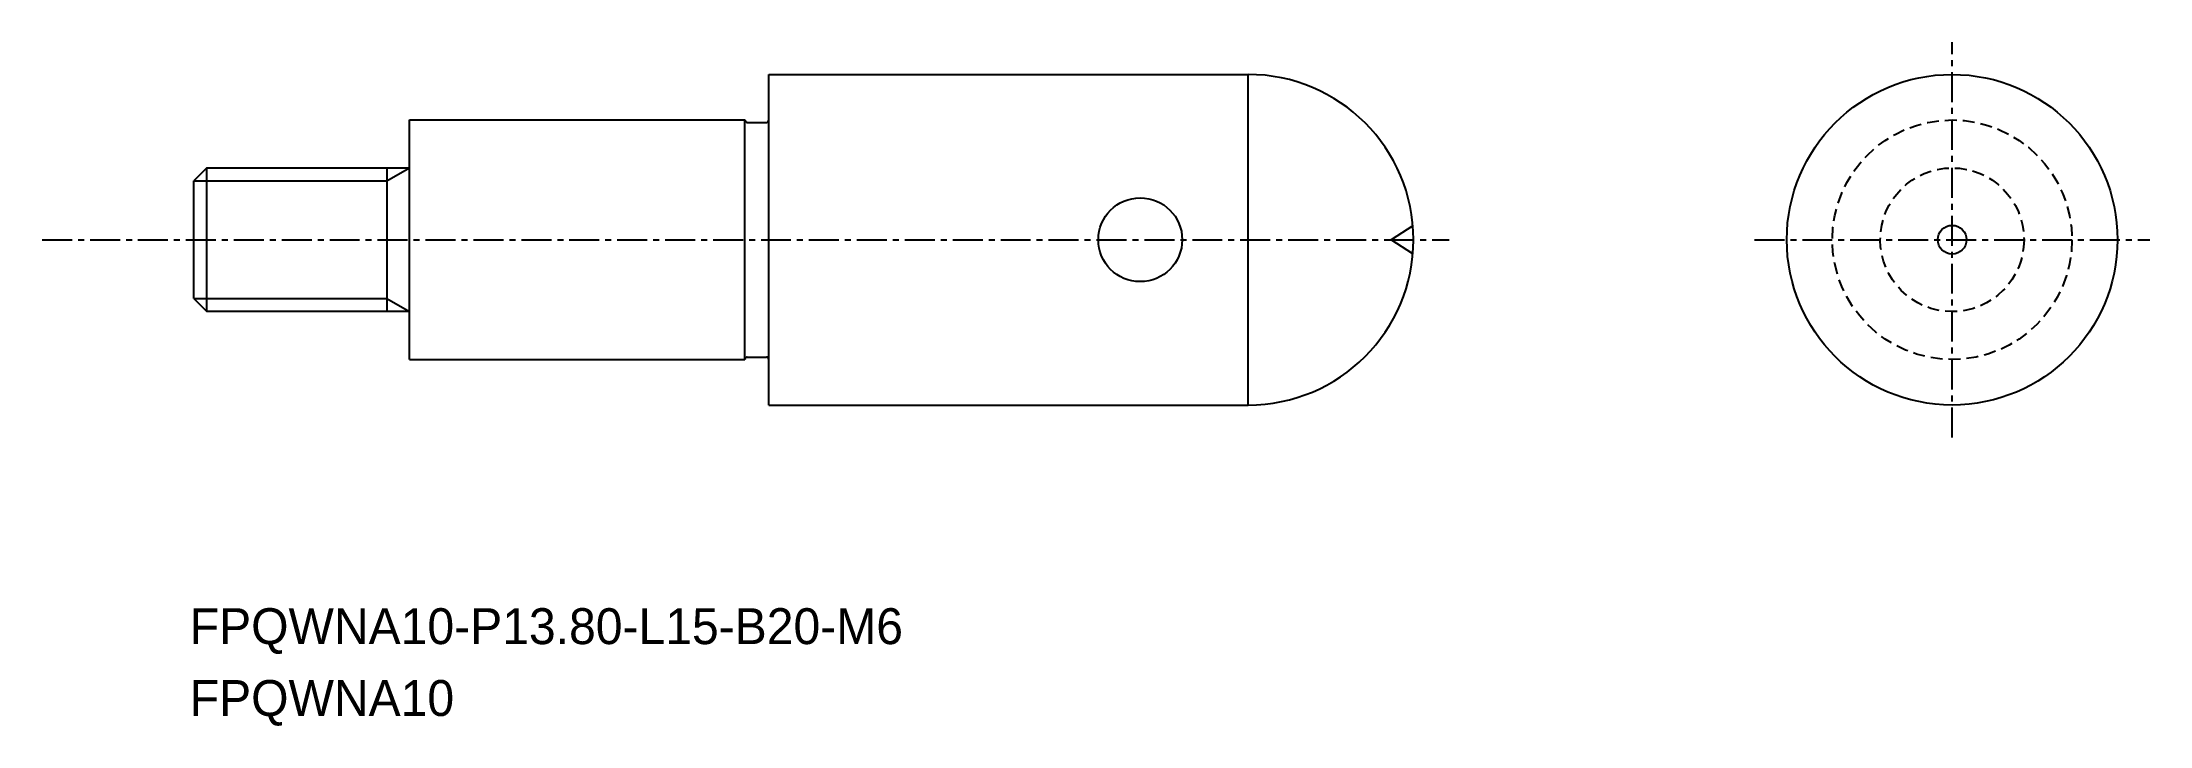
# Model space of a CAD drawing. Extents: x -1880.7 to -1792.7, y -554.5 to -525.9.
import ezdxf

# ---------------------------------------------------------------- set-up
doc = ezdxf.new("R2010")
doc.units = 0
doc.linetypes.add('CENTER', pattern=[2, 1.25, -0.25, 0.25, -0.25])
doc.linetypes.add('DASHED', pattern=[0.75, 0.5, -0.25])
doc.layers.get('0').update_dxf_attribs({"linetype": 'CONTINUOUS'})
doc.layers.add('CENTER', color=1, linetype='CENTER')

msp = doc.modelspace()

# ---------------------------------------------------------------- linework, layer by layer
for p, q in [((-1850.357, -529.178), (-1850.357, -527.278)), ((-1850.357, -527.278), (-1830.357, -527.278)), ((-1830.357, -541.078), (-1830.357, -527.278)), ((-1865.357, -539.178), (-1865.357, -529.178)), ((-1865.357, -529.178), (-1851.357, -529.178)), ((-1851.357, -539.178), (-1851.357, -529.178)), ((-1851.257, -529.278), (-1850.457, -529.278)), ((-1850.357, -539.178), (-1850.357, -529.178)), ((-1851.257, -539.078), (-1850.457, -539.078)), ((-1865.357, -539.178), (-1851.357, -539.178)), ((-1850.357, -541.078), (-1850.357, -539.178)), ((-1850.357, -541.078), (-1830.357, -541.078))]:
    msp.add_line(p, q)
at = {"color": 7, "linetype": 'CONTINUOUS'}
for p, q in [((-1873.815, -531.178), (-1874.357, -531.72)), ((-1873.815, -531.178), (-1865.357, -531.178)), ((-1873.815, -537.178), (-1873.815, -531.178)), ((-1866.295, -531.178), (-1866.295, -537.178)), ((-1874.357, -536.637), (-1874.357, -531.72)), ((-1874.357, -536.637), (-1873.815, -537.178)), ((-1865.357, -537.178), (-1873.815, -537.178))]:
    msp.add_line(p, q, dxfattribs=at)
at = {"color": 3, "linetype": 'CONTINUOUS'}
for p, q in [((-1866.295, -531.72), (-1865.357, -531.178)), ((-1874.357, -531.72), (-1866.295, -531.72)), ((-1874.357, -536.637), (-1866.295, -536.637)), ((-1866.295, -536.637), (-1865.357, -537.178))]:
    msp.add_line(p, q, dxfattribs=at)
at = {"color": 3}
for p in [(-1823.479, -533.594), (-1823.479, -534.763)]:
    msp.add_line(p, (-1824.381, -534.178), dxfattribs=at)
for centre, radius in [((-1800.977, -534.178), 6.9), ((-1834.857, -534.178), 1.75), ((-1800.977, -534.178), 0.6)]:
    msp.add_circle(centre, radius)
at = {"color": 3, "linetype": 'DASHED'}
for radius in [5, 3]:
    msp.add_circle((-1800.977, -534.178), radius, dxfattribs=at)
for centre, radius, start, end in [((-1830.357, -534.178), 6.9, 270, 90), ((-1851.257, -529.178), 0.1, 180, 270), ((-1850.457, -529.178), 0.1, 270, 0), ((-1851.257, -539.178), 0.1, 90, 180), ((-1850.457, -539.178), 0.1, 0, 90)]:
    msp.add_arc(centre, radius, start, end)
at = {"layer": 'CENTER', "color": 1, "linetype": 'CENTER'}
for p, q in [((-1800.977, -542.428), (-1800.977, -525.928)), ((-1880.683, -534.178), (-1821.972, -534.178)), ((-1809.227, -534.178), (-1792.727, -534.178))]:
    msp.add_line(p, q, dxfattribs=at)

# ---------------------------------------------------------------- texts
for s, p in [('FPQWNA10-P13.80-L15-B20-M6', (-1874.524, -551.061)), ('FPQWNA10', (-1874.524, -554.061))]:
    msp.add_text(s, height=1.5).set_placement(p)

doc.saveas('drawing.dxf')
